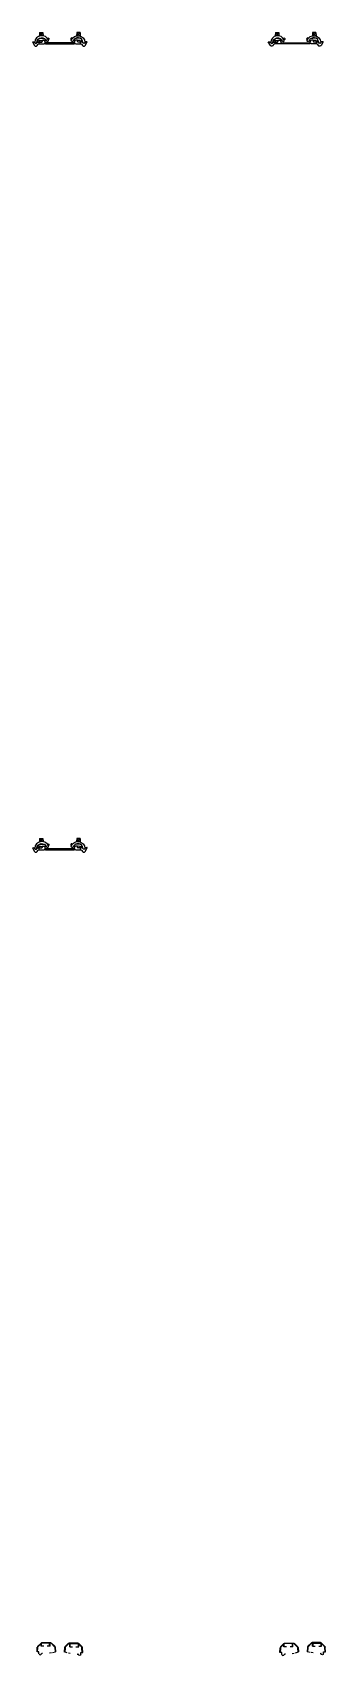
# Model space of a CAD drawing. Header units: metres. Extents: x -1 to 17, y -1 to 366.
# Drawn here: x -0.17 to 1.65, y 20 to 30.07 of the extents above; entities that cross this region are included whole.
import ezdxf

# ---------------------------------------------------------------- set-up
doc = ezdxf.new("R2010")
doc.units = ezdxf.units.M

# ---------------------------------------------------------------- blocks, each defined once
blk = doc.blocks.new('SSB_SSB-BEVESTIGING_BESCHERMKAP_KRAAGSCHROEF_VIGNOLERAIL_2-D')
for p, q in [((-0.142, 0.024), (-0.14, 0.054)), ((-0.13, 0.024), (-0.142, 0.024)), ((-0.139, 0.024), (-0.137, 0.052)), ((-0.138, 0.058), (-0.117, 0.079)), ((-0.119, 0.074), (-0.135, 0.058)), ((-0.117, 0.059), (-0.117, 0.073)), ((-0.1, 0.059), (-0.117, 0.059)), ((-0.115, 0.059), (-0.115, 0.078)), ((-0.108, 0.014), (-0.112, 0.014)), ((-0.111, 0.082), (-0.058, 0.082)), ((-0.061, 0.059), (-0.078, 0.059)), ((-0.065, 0.018), (-0.053, 0.02)), ((-0.064, 0.059), (-0.064, 0.079)), ((-0.061, 0.059), (-0.061, 0.078)), ((-0.058, 0.079), (-0.06, 0.079)), ((-0.035, 0.058), (-0.054, 0.078)), ((-0.052, 0.079), (-0.031, 0.059)), ((-0.046, 0.021), (-0.027, 0.025)), ((-0.032, 0.052), (-0.03, 0.025)), ((-0.029, 0.054), (-0.027, 0.025)), ((0.029, 0.051), (0.027, 0.024)), ((0.046, 0.019), (0.027, 0.024)), ((0.032, 0.049), (0.03, 0.023)), ((0.052, 0.076), (0.031, 0.055)), ((0.035, 0.055), (0.054, 0.074)), ((0.065, 0.014), (0.053, 0.017)), ((0.111, 0.078), (0.058, 0.078)), ((0.058, 0.076), (0.06, 0.076)), ((0.061, 0.056), (0.061, 0.075)), ((0.061, 0.056), (0.078, 0.056)), ((0.064, 0.056), (0.064, 0.076)), ((0.1, 0.056), (0.117, 0.056)), ((0.108, 0.01), (0.112, 0.01)), ((0.115, 0.056), (0.115, 0.075)), ((0.138, 0.055), (0.117, 0.076)), ((0.117, 0.056), (0.117, 0.07)), ((0.119, 0.07), (0.135, 0.055)), ((0.13, 0.021), (0.142, 0.021)), ((0.139, 0.021), (0.137, 0.048)), ((0.142, 0.021), (0.14, 0.05)), ((1.367, 0.021), (1.369, 0.05)), ((1.379, 0.021), (1.367, 0.021)), ((1.37, 0.021), (1.372, 0.048)), ((1.371, 0.055), (1.392, 0.076)), ((1.39, 0.07), (1.374, 0.055)), ((1.392, 0.056), (1.392, 0.07)), ((1.409, 0.056), (1.392, 0.056)), ((1.394, 0.056), (1.394, 0.075)), ((1.401, 0.01), (1.397, 0.01)), ((1.398, 0.078), (1.451, 0.078)), ((1.448, 0.056), (1.431, 0.056)), ((1.444, 0.014), (1.456, 0.017)), ((1.445, 0.056), (1.445, 0.076)), ((1.448, 0.056), (1.448, 0.075)), ((1.451, 0.076), (1.449, 0.076)), ((1.474, 0.055), (1.455, 0.074)), ((1.457, 0.076), (1.478, 0.055)), ((1.463, 0.019), (1.482, 0.024)), ((1.477, 0.049), (1.479, 0.023)), ((1.48, 0.051), (1.482, 0.024)), ((1.538, 0.054), (1.536, 0.025)), ((1.555, 0.021), (1.536, 0.025)), ((1.541, 0.052), (1.539, 0.025)), ((1.561, 0.079), (1.54, 0.059)), ((1.544, 0.058), (1.563, 0.078)), ((1.574, 0.018), (1.562, 0.02)), ((1.62, 0.082), (1.567, 0.082)), ((1.567, 0.079), (1.569, 0.079)), ((1.57, 0.059), (1.57, 0.078)), ((1.57, 0.059), (1.587, 0.059)), ((1.573, 0.059), (1.573, 0.079)), ((1.609, 0.059), (1.626, 0.059)), ((1.617, 0.014), (1.621, 0.014)), ((1.624, 0.059), (1.624, 0.078)), ((1.647, 0.058), (1.626, 0.079)), ((1.626, 0.059), (1.626, 0.073)), ((1.628, 0.074), (1.644, 0.058)), ((1.639, 0.024), (1.651, 0.024)), ((1.648, 0.024), (1.646, 0.052)), ((1.651, 0.024), (1.649, 0.054))]:
    blk.add_line(p, q)
at = {"ltscale": 100}
for p, q in [((-0.13, 0.013), (-0.13, 0.024)), ((0.13, 0.009), (0.13, 0.021)), ((1.379, 0.009), (1.379, 0.021)), ((1.639, 0.013), (1.639, 0.024))]:
    blk.add_line(p, q, dxfattribs=at)
at = {"flags": 128}
for points in [[(-0.064, 0.079), (-0.111, 0.079)], [(0.064, 0.076), (0.111, 0.076)], [(1.445, 0.076), (1.398, 0.076)], [(1.573, 0.079), (1.62, 0.079)]]:
    blk.add_lwpolyline(points, dxfattribs=at)
for centre, radius, start, end in [((-0.132, 0.053), 0.0075, 135, 175.8554), ((-0.122, 0.013), 0.0075, 180.401, 349.0204), ((-0.111, 0.074), 0.005, 90, 133.814), ((-0.058, 0.074), 0.005, 45, 90), ((0.037, 0.05), 0.0075, 135, 176.1859), ((0.042, 0.048), 0.01, 135, 175.6195), ((0.058, 0.071), 0.0075, 90, 135), ((0.06, 0.075), 0.001, 0, 90), ((0.111, 0.071), 0.0075, 45, 90), ((0.112, 0.007), 0.003, 10.9796, 90), ((0.118, 0.07), 0.001, 45, 180), ((0.127, 0.048), 0.01, 4.1446, 45), ((1.377, 0.05), 0.0075, 135, 175.8554), ((1.387, 0.009), 0.0075, 180.401, 349.0204), ((1.398, 0.071), 0.005, 90, 133.814), ((1.451, 0.071), 0.005, 45, 90), ((1.546, 0.053), 0.0075, 135, 176.1859), ((1.551, 0.051), 0.01, 135, 175.6195), ((1.567, 0.074), 0.0075, 90, 135), ((1.569, 0.078), 0.001, 0, 90), ((1.62, 0.074), 0.0075, 45, 90), ((1.621, 0.011), 0.003, 10.9796, 90), ((1.627, 0.073), 0.001, 45, 180), ((1.636, 0.051), 0.01, 4.1446, 45)]:
    blk.add_arc(centre, radius, start, end)
at = {"extrusion": (0, 0, -1)}
for centre, radius, start, end in [((0.127, 0.051), 0.01, 4.1446, 45), ((0.118, 0.073), 0.001, 45, 180), ((0.111, 0.074), 0.0075, 45, 90), ((0.112, 0.011), 0.003, 10.9796, 90), ((0.06, 0.078), 0.001, 0, 90), ((0.058, 0.074), 0.0075, 90, 135), ((0.042, 0.051), 0.01, 135, 175.6195), ((0.037, 0.053), 0.0075, 135, 176.1859), ((-0.058, 0.071), 0.005, 45, 90), ((-0.111, 0.071), 0.005, 90, 133.814), ((-0.122, 0.009), 0.0075, 180.401, 349.0204), ((-0.132, 0.05), 0.0075, 135, 175.8554), ((-1.382, 0.048), 0.01, 4.1446, 45), ((-1.391, 0.07), 0.001, 45, 180), ((-1.398, 0.071), 0.0075, 45, 90), ((-1.397, 0.007), 0.003, 10.9796, 90), ((-1.449, 0.075), 0.001, 0, 90), ((-1.451, 0.071), 0.0075, 90, 135), ((-1.467, 0.048), 0.01, 135, 175.6195), ((-1.472, 0.05), 0.0075, 135, 176.1859), ((-1.567, 0.074), 0.005, 45, 90), ((-1.62, 0.074), 0.005, 90, 133.814), ((-1.631, 0.013), 0.0075, 180.401, 349.0204), ((-1.641, 0.053), 0.0075, 135, 175.8554)]:
    blk.add_arc(centre, radius, start, end, dxfattribs=at)
blk = doc.blocks.new('SSB_SSB-BEVESTIGING_DWARSLIGGER_GROEFRAIL_1-D')
for p, q in [((-0.17, 0.014), (-0.164, 0.013)), ((-0.17, 0.013), (-0.157, -0.01)), ((-0.156, 0.007), (-0.157, 0.009)), ((-0.135, 0.012), (-0.129, 0.012)), ((-0.131, 0), (-0.097, 0)), ((-0.129, 0.012), (-0.113, 0.012)), ((-0.129, 0), (-0.129, 0.012)), ((-0.126, 0.071), (-0.127, 0.049)), ((-0.127, 0.049), (-0.105, 0.071)), ((-0.127, 0.022), (-0.127, 0.012)), ((-0.126, 0.071), (-0.106, 0.052)), ((-0.126, 0.071), (-0.105, 0.071)), ((-0.11, 0.015), (-0.11, 0.022)), ((-0.109, 0.023), (-0.097, 0.023)), ((-0.105, 0.071), (-0.104, 0.051)), ((-0.091, 0.016), (-0.097, 0.023)), ((-0.097, 0.002), (-0.091, 0.002)), ((-0.097, 0), (-0.097, 0.002)), ((-0.091, 0.002), (-0.091, 0.016)), ((0.091, 0.016), (0.097, 0.023)), ((0.091, 0.002), (0.091, 0.016)), ((0.097, 0.002), (0.091, 0.002)), ((0.109, 0.023), (0.097, 0.023)), ((0.097, 0), (0.097, 0.002)), ((0.097, 0), (0.131, 0)), ((0.105, 0.071), (0.104, 0.051)), ((0.127, 0.049), (0.105, 0.071)), ((0.126, 0.071), (0.105, 0.071)), ((0.126, 0.071), (0.106, 0.052)), ((0.11, 0.015), (0.11, 0.022)), ((0.129, 0.012), (0.113, 0.012)), ((0.126, 0.071), (0.127, 0.049)), ((0.127, 0.022), (0.127, 0.012)), ((0.129, 0), (0.129, 0.012)), ((0.135, 0.012), (0.129, 0.012)), ((0.156, 0.007), (0.157, 0.009)), ((0.157, -0.01), (0.17, 0.013)), ((0.17, 0.014), (0.164, 0.013)), ((-0.141, -0.01), (-0.137, -0.004)), ((0.137, -0.004), (0.141, -0.01))]:
    blk.add_line(p, q)
at = {"flags": 128}
for points in [[(-0.156, 0.01, 0.999984), (-0.143, 0.01, -0.80348), (-0.083, 0.019, 1), (-0.071, 0.024, 0.803478), (-0.156, 0.01)], [(0.156, 0.01, -0.999984), (0.143, 0.01, 0.80348), (0.083, 0.019, -1), (0.071, 0.024, -0.803478), (0.156, 0.01)]]:
    blk.add_lwpolyline(points, format="xyb", dxfattribs=at)
blk.add_lwpolyline([(-0.09, 0), (0.09, 0), (0.09, 0.006), (-0.09, 0.006)], close=True, dxfattribs=at)
at = {"extrusion": (0, 0, -1)}
for centre, radius, start, end in [((0.17, 0.013), 0.0005, 330, 93.9714), ((0.164, 0.006), 0.008, 94.3346, 150.0042), ((0.135, 0.004), 0.008, 27.9532, 90), ((0.131, -0.007), 0.007, 30, 90), ((0.118, -0.412), 0.447, 88.7984, 92.7789), ((0.118, -0.412), 0.434, 89.0656, 90.9773), ((0.113, 0.015), 0.003, 180, 270), ((0.109, 0.022), 0.001, 360, 90), ((0.074, 0.031), 0.0065, 49.5869, 248.0791), ((-0.087, 0.047), 0.026, 269.9861, 277.43), ((-0.118, -0.412), 0.434, 85.9823, 87.1295), ((-0.092, 0.016), 0.0005, 0, 39.9975), ((-0.097, 0.023), 0.0005, 39.9967, 90), ((-0.124, 0.002), 0.0195, 91.0191, 162.7626), ((-0.131, -0.007), 0.007, 90, 150), ((-0.149, 0.012), 0.008, 211.0549, 332.0468), ((-0.17, 0.013), 0.0005, 86.0286, 210)]:
    blk.add_arc(centre, radius, start, end, dxfattribs=at)
for centre, radius, start, end in [((-0.149, 0.012), 0.008, 211.0549, 332.0468), ((-0.124, 0.002), 0.0195, 91.0191, 162.7626), ((-0.097, 0.023), 0.0005, 39.9967, 90), ((-0.118, -0.412), 0.434, 85.9823, 87.1295), ((-0.092, 0.016), 0.0005, 0, 39.9975), ((-0.087, 0.047), 0.026, 269.9861, 277.43), ((0.074, 0.031), 0.0065, 49.5869, 248.0791), ((0.118, -0.412), 0.447, 88.7984, 92.7789), ((0.109, 0.022), 0.001, 360, 90), ((0.118, -0.412), 0.434, 89.0656, 90.9773), ((0.113, 0.015), 0.003, 180, 270), ((0.135, 0.004), 0.008, 27.9532, 90), ((0.164, 0.006), 0.008, 94.3346, 150.0042), ((-0.149, -0.005), 0.0095, 210, 330), ((0.149, -0.005), 0.0095, 210, 330)]:
    blk.add_arc(centre, radius, start, end)
blk = doc.blocks.new('SSB_SSB-BEVESTIGING_DWARSLIGGER_GROEFRAIL_2-D')
for p, q in [((-0.17, 0.014), (-0.164, 0.013)), ((-0.17, 0.013), (-0.157, -0.01)), ((-0.156, 0.007), (-0.157, 0.009)), ((-0.135, 0.012), (-0.129, 0.012)), ((-0.131, 0), (-0.097, 0)), ((-0.129, 0.012), (-0.113, 0.012)), ((-0.129, 0), (-0.129, 0.012)), ((-0.126, 0.071), (-0.127, 0.049)), ((-0.127, 0.049), (-0.105, 0.071)), ((-0.127, 0.022), (-0.127, 0.012)), ((-0.126, 0.071), (-0.106, 0.052)), ((-0.126, 0.071), (-0.105, 0.071)), ((-0.11, 0.015), (-0.11, 0.022)), ((-0.109, 0.023), (-0.097, 0.023)), ((-0.105, 0.071), (-0.104, 0.051)), ((-0.091, 0.016), (-0.097, 0.023)), ((-0.097, 0.002), (-0.091, 0.002)), ((-0.097, 0), (-0.097, 0.002)), ((-0.091, 0.002), (-0.091, 0.016)), ((0.091, 0.016), (0.097, 0.023)), ((0.091, 0.002), (0.091, 0.016)), ((0.097, 0.002), (0.091, 0.002)), ((0.109, 0.023), (0.097, 0.023)), ((0.097, 0), (0.097, 0.002)), ((0.097, 0), (0.131, 0)), ((0.105, 0.071), (0.104, 0.051)), ((0.127, 0.049), (0.105, 0.071)), ((0.126, 0.071), (0.105, 0.071)), ((0.126, 0.071), (0.106, 0.052)), ((0.11, 0.015), (0.11, 0.022)), ((0.129, 0.012), (0.113, 0.012)), ((0.126, 0.071), (0.127, 0.049)), ((0.127, 0.022), (0.127, 0.012)), ((0.129, 0), (0.129, 0.012)), ((0.135, 0.012), (0.129, 0.012)), ((0.156, 0.007), (0.157, 0.009)), ((0.157, -0.01), (0.17, 0.013)), ((0.17, 0.014), (0.164, 0.013)), ((1.295, 0.014), (1.302, 0.013)), ((1.308, -0.01), (1.295, 0.013)), ((1.309, 0.007), (1.308, 0.009)), ((1.33, 0.012), (1.337, 0.012)), ((1.368, 0), (1.334, 0)), ((1.337, 0.012), (1.352, 0.012)), ((1.337, 0), (1.337, 0.012)), ((1.339, 0.071), (1.338, 0.049)), ((1.338, 0.022), (1.338, 0.012)), ((1.339, 0.071), (1.359, 0.052)), ((1.339, 0.049), (1.36, 0.071)), ((1.339, 0.071), (1.36, 0.071)), ((1.355, 0.015), (1.355, 0.022)), ((1.356, 0.023), (1.368, 0.023)), ((1.36, 0.071), (1.361, 0.051)), ((1.374, 0.016), (1.368, 0.023)), ((1.368, 0.002), (1.374, 0.002)), ((1.368, 0), (1.368, 0.002)), ((1.374, 0.002), (1.374, 0.016)), ((1.556, 0.002), (1.556, 0.016)), ((1.562, 0.002), (1.556, 0.002)), ((1.557, 0.016), (1.562, 0.023)), ((1.562, 0), (1.562, 0.002)), ((1.596, 0), (1.562, 0)), ((1.574, 0.023), (1.563, 0.023)), ((1.57, 0.071), (1.569, 0.051)), ((1.592, 0.049), (1.57, 0.071)), ((1.591, 0.071), (1.57, 0.071)), ((1.591, 0.071), (1.572, 0.052)), ((1.575, 0.015), (1.575, 0.022)), ((1.594, 0.012), (1.578, 0.012)), ((1.591, 0.071), (1.592, 0.049)), ((1.593, 0.022), (1.593, 0.012)), ((1.594, 0), (1.594, 0.012)), ((1.6, 0.012), (1.594, 0.012)), ((1.621, 0.007), (1.623, 0.009)), ((1.636, 0.013), (1.623, -0.01)), ((1.635, 0.014), (1.629, 0.013)), ((-0.141, -0.01), (-0.137, -0.004)), ((0.137, -0.004), (0.141, -0.01)), ((1.328, -0.004), (1.325, -0.01)), ((1.606, -0.01), (1.602, -0.004))]:
    blk.add_line(p, q)
at = {"flags": 128}
for points in [[(-0.156, 0.01, 0.999984), (-0.143, 0.01, -0.80348), (-0.083, 0.019, 1), (-0.071, 0.024, 0.803478), (-0.156, 0.01)], [(0.156, 0.01, -0.999984), (0.143, 0.01, 0.80348), (0.083, 0.019, -1), (0.071, 0.024, -0.803478), (0.156, 0.01)], [(1.31, 0.01, 0.999984), (1.323, 0.01, -0.80348), (1.382, 0.019, 1), (1.394, 0.024, 0.803478), (1.31, 0.01)], [(1.621, 0.01, -0.999984), (1.608, 0.01, 0.80348), (1.548, 0.019, -1), (1.536, 0.024, -0.803478), (1.621, 0.01)]]:
    blk.add_lwpolyline(points, format="xyb", dxfattribs=at)
for points in [[(-0.09, 0), (0.09, 0), (0.09, 0.006), (-0.09, 0.006)], [(1.555, 0), (1.375, 0), (1.375, 0.006), (1.555, 0.006)]]:
    blk.add_lwpolyline(points, close=True, dxfattribs=at)
at = {"extrusion": (0, 0, -1)}
for centre, radius, start, end in [((0.17, 0.013), 0.0005, 330, 93.9714), ((0.164, 0.006), 0.008, 94.3346, 150.0042), ((0.135, 0.004), 0.008, 27.9532, 90), ((0.131, -0.007), 0.007, 30, 90), ((0.118, -0.412), 0.447, 88.7984, 92.7789), ((0.118, -0.412), 0.434, 89.0656, 90.9773), ((0.113, 0.015), 0.003, 180, 270), ((0.109, 0.022), 0.001, 360, 90), ((0.074, 0.031), 0.0065, 49.5869, 248.0791), ((-0.087, 0.047), 0.026, 269.9861, 277.43), ((-0.118, -0.412), 0.434, 85.9823, 87.1295), ((-0.092, 0.016), 0.0005, 0, 39.9975), ((-0.097, 0.023), 0.0005, 39.9967, 90), ((-0.124, 0.002), 0.0195, 91.0191, 162.7626), ((-0.131, -0.007), 0.007, 90, 150), ((-0.149, 0.012), 0.008, 211.0549, 332.0468), ((-0.17, 0.013), 0.0005, 86.0286, 210), ((-1.301, 0.006), 0.008, 94.3346, 150.0042), ((-1.33, 0.004), 0.008, 27.9532, 90), ((-1.348, -0.412), 0.447, 88.7984, 92.7789), ((-1.348, -0.412), 0.434, 89.0656, 90.9773), ((-1.352, 0.015), 0.003, 180, 270), ((-1.356, 0.022), 0.001, 360, 90), ((-1.392, 0.031), 0.0065, 49.5869, 248.0791), ((-1.552, 0.047), 0.026, 269.9861, 277.43), ((-1.583, -0.412), 0.434, 85.9823, 87.1295), ((-1.557, 0.016), 0.0005, 0, 39.9975), ((-1.563, 0.023), 0.0005, 39.9967, 90), ((-1.59, 0.002), 0.0195, 91.0191, 162.7626), ((-1.614, 0.012), 0.008, 211.0549, 332.0468), ((-1.316, -0.005), 0.0095, 210, 330), ((-1.614, -0.005), 0.0095, 210, 330)]:
    blk.add_arc(centre, radius, start, end, dxfattribs=at)
for centre, radius, start, end in [((-0.149, 0.012), 0.008, 211.0549, 332.0468), ((-0.124, 0.002), 0.0195, 91.0191, 162.7626), ((-0.097, 0.023), 0.0005, 39.9967, 90), ((-0.118, -0.412), 0.434, 85.9823, 87.1295), ((-0.092, 0.016), 0.0005, 0, 39.9975), ((-0.087, 0.047), 0.026, 269.9861, 277.43), ((0.074, 0.031), 0.0065, 49.5869, 248.0791), ((0.118, -0.412), 0.447, 88.7984, 92.7789), ((0.109, 0.022), 0.001, 360, 90), ((0.118, -0.412), 0.434, 89.0656, 90.9773), ((0.113, 0.015), 0.003, 180, 270), ((0.135, 0.004), 0.008, 27.9532, 90), ((0.164, 0.006), 0.008, 94.3346, 150.0042), ((1.295, 0.013), 0.0005, 86.0286, 210), ((1.316, 0.012), 0.008, 211.0549, 332.0468), ((1.341, 0.002), 0.0195, 91.0191, 162.7626), ((1.334, -0.007), 0.007, 90, 150), ((1.368, 0.023), 0.0005, 39.9967, 90), ((1.348, -0.412), 0.434, 85.9823, 87.1295), ((1.374, 0.016), 0.0005, 0, 39.9975), ((1.378, 0.047), 0.026, 269.9861, 277.43), ((1.539, 0.031), 0.0065, 49.5869, 248.0791), ((1.583, -0.412), 0.447, 88.7984, 92.7789), ((1.574, 0.022), 0.001, 360, 90), ((1.583, -0.412), 0.434, 89.0656, 90.9773), ((1.578, 0.015), 0.003, 180, 270), ((1.596, -0.007), 0.007, 30, 90), ((1.6, 0.004), 0.008, 27.9532, 90), ((1.629, 0.006), 0.008, 94.3346, 150.0042), ((1.635, 0.013), 0.0005, 330, 93.9714), ((-0.149, -0.005), 0.0095, 210, 330), ((0.149, -0.005), 0.0095, 210, 330)]:
    blk.add_arc(centre, radius, start, end)

msp = doc.modelspace()

# ---------------------------------------------------------------- block references
for name, p in [('SSB_SSB-BEVESTIGING_DWARSLIGGER_GROEFRAIL_2-D', (0, 30)), ('SSB_SSB-BEVESTIGING_DWARSLIGGER_GROEFRAIL_1-D', (0, 25)), ('SSB_SSB-BEVESTIGING_BESCHERMKAP_KRAAGSCHROEF_VIGNOLERAIL_2-D', (0, 20))]:
    msp.add_blockref(name, p)

doc.saveas('drawing.dxf')
